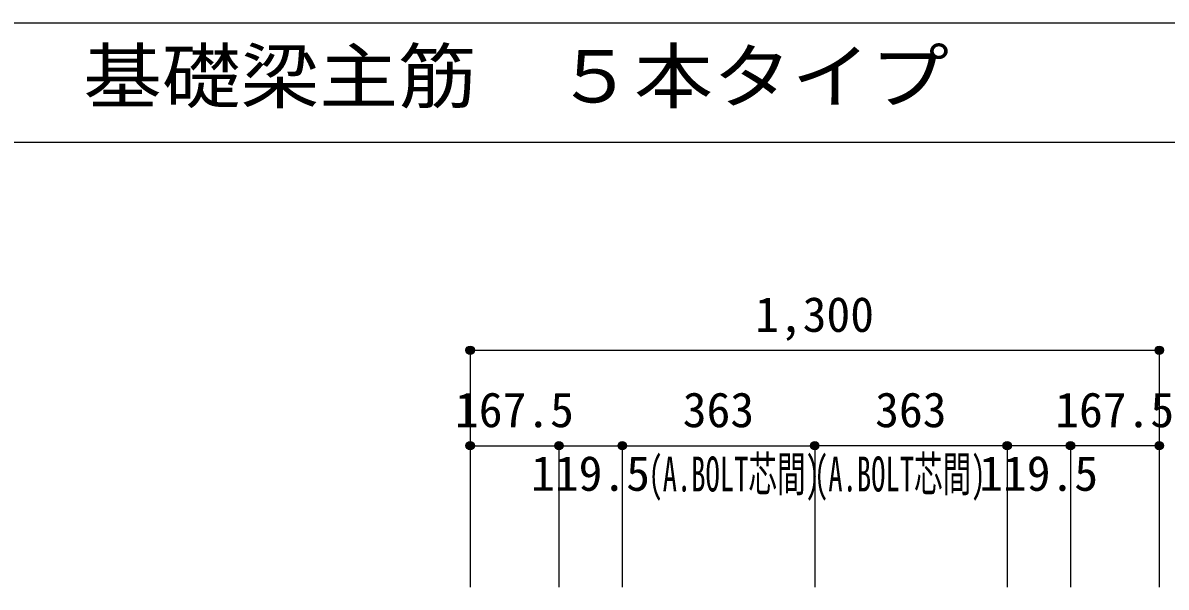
# Model space of a CAD drawing. Units: millimetres at full size, sheet at 1:30. Extents: x -5973 to 5954, y -4195 to 4201.
# Drawn here: x -942 to 1215, y 3136 to 4201 of the extents above; entities that cross this region are included whole.
import ezdxf
from ezdxf.enums import TextEntityAlignment as Align

# ---------------------------------------------------------------- set-up
doc = ezdxf.new("R2010")
doc.units = ezdxf.units.MM
doc.header["$LTSCALE"] = 30
doc.header["$PDMODE"] = 32
doc.header["$PDSIZE"] = 15
for name, color, linetype in [('0-7_文字', 4, 'Continuous'), ('0-D_寸法', 4, 'Continuous'), ('6-7_文字', 7, 'Continuous'), ('F-0_枠', 6, 'Continuous')]:
    doc.layers.add(name, color=color, linetype=linetype)
doc.styles.add('ＭＳ ゴシック', font='')
doc.styles.get('ＭＳ ゴシック').set_extended_font_data('MS Gothic')

msp = doc.modelspace()

# ---------------------------------------------------------------- linework, layer by layer
at = {"layer": '0-D_寸法'}
for p, q in [((-97.56, 3583.07), (-97.56, 3403.07)), ((-97.56, 3583.07), (-97.56, 3403.07)), ((-97.56, 3583.07), (1202.44, 3583.07)), ((-97.56, 3583.07), (1202.44, 3583.07)), ((1202.44, 3583.07), (1202.44, 3136.03)), ((-97.56, 3403.07), (69.94, 3403.07)), ((-97.56, 3403.07), (-97.56, 3136.03)), ((69.94, 3403.07), (69.94, 3136.03)), ((69.94, 3403.07), (189.44, 3403.07)), ((189.44, 3403.07), (189.44, 3136.03)), ((189.44, 3403.07), (552.44, 3403.07)), ((915.44, 3403.07), (552.44, 3403.07)), ((552.44, 3403.07), (552.44, 3136.03)), ((1034.94, 3403.07), (915.44, 3403.07)), ((915.44, 3403.07), (915.44, 3136.03)), ((1202.44, 3403.07), (1034.94, 3403.07)), ((1034.94, 3403.07), (1034.94, 3136.03)), ((1202.44, 3403.07), (1202.44, 3136.03))]:
    msp.add_line(p, q, dxfattribs=at)
for centre, radius in [((-97.56, 3583.07), 8), ((-97.56, 3583.07), 7.2), ((-97.56, 3583.07), 6.4), ((-97.56, 3583.07), 5.6), ((-97.56, 3583.07), 4.8), ((-97.56, 3583.07), 4), ((-97.56, 3583.07), 3.2), ((-97.56, 3583.07), 2.4), ((-97.56, 3583.07), 1.6), ((-97.56, 3583.07), 0.8), ((1202.44, 3583.07), 8), ((1202.44, 3583.07), 7.2), ((1202.44, 3583.07), 6.4), ((1202.44, 3583.07), 5.6), ((1202.44, 3583.07), 4.8), ((1202.44, 3583.07), 4), ((1202.44, 3583.07), 3.2), ((1202.44, 3583.07), 2.4), ((1202.44, 3583.07), 1.6), ((1202.44, 3583.07), 0.8), ((-97.56, 3403.07), 8), ((-97.56, 3403.07), 7.2), ((-97.56, 3403.07), 6.4), ((-97.56, 3403.07), 5.6), ((69.94, 3403.07), 8), ((69.94, 3403.07), 7.2), ((69.94, 3403.07), 6.4), ((69.94, 3403.07), 5.6), ((189.44, 3403.07), 8), ((189.44, 3403.07), 7.2), ((189.44, 3403.07), 6.4), ((189.44, 3403.07), 5.6), ((552.44, 3403.07), 8), ((552.44, 3403.07), 7.2), ((552.44, 3403.07), 6.4), ((552.44, 3403.07), 5.6), ((915.44, 3403.07), 8), ((915.44, 3403.07), 7.2), ((915.44, 3403.07), 6.4), ((915.44, 3403.07), 5.6), ((1034.94, 3403.07), 8), ((1034.94, 3403.07), 7.2), ((1034.94, 3403.07), 6.4), ((1034.94, 3403.07), 5.6), ((1202.44, 3403.07), 8), ((1202.44, 3403.07), 7.2), ((1202.44, 3403.07), 6.4), ((1202.44, 3403.07), 5.6), ((-97.56, 3403.07), 4.8), ((-97.56, 3403.07), 4), ((-97.56, 3403.07), 3.2), ((-97.56, 3403.07), 2.4), ((-97.56, 3403.07), 1.6), ((-97.56, 3403.07), 0.8), ((69.94, 3403.07), 4.8), ((69.94, 3403.07), 4), ((69.94, 3403.07), 3.2), ((69.94, 3403.07), 2.4), ((69.94, 3403.07), 1.6), ((69.94, 3403.07), 0.8), ((189.44, 3403.07), 4.8), ((189.44, 3403.07), 4), ((189.44, 3403.07), 3.2), ((189.44, 3403.07), 2.4), ((189.44, 3403.07), 1.6), ((189.44, 3403.07), 0.8), ((552.44, 3403.07), 4.8), ((552.44, 3403.07), 4), ((552.44, 3403.07), 3.2), ((552.44, 3403.07), 2.4), ((552.44, 3403.07), 1.6), ((552.44, 3403.07), 0.8), ((915.44, 3403.07), 4.8), ((915.44, 3403.07), 4), ((915.44, 3403.07), 3.2), ((915.44, 3403.07), 2.4), ((915.44, 3403.07), 1.6), ((915.44, 3403.07), 0.8), ((1034.94, 3403.07), 4.8), ((1034.94, 3403.07), 4), ((1034.94, 3403.07), 3.2), ((1034.94, 3403.07), 2.4), ((1034.94, 3403.07), 1.6), ((1034.94, 3403.07), 0.8), ((1202.44, 3403.07), 4.8), ((1202.44, 3403.07), 4), ((1202.44, 3403.07), 3.2), ((1202.44, 3403.07), 2.4), ((1202.44, 3403.07), 1.6), ((1202.44, 3403.07), 0.8)]:
    msp.add_circle(centre, radius, dxfattribs=at)
at = {"layer": '0-D_寸法', "color": 7}
for p in [(-97.56, 3583.07), (-97.56, 3583.07), (1202.44, 3583.07), (-97.56, 3403.07), (69.94, 3403.07), (189.44, 3403.07), (552.44, 3403.07), (915.44, 3403.07), (1034.94, 3403.07), (1202.44, 3403.07)]:
    msp.add_point(p, dxfattribs=at)
at = {"layer": 'F-0_枠'}
msp.add_line((-5972.88, 4201.15), (5954.1, 4201.15), dxfattribs=at)
at = {"layer": 'F-0_枠', "color": 2}
msp.add_line((-5972.88, 3976.15), (3723.6, 3976.15), dxfattribs=at)

# ---------------------------------------------------------------- texts
at = {"layer": '0-7_文字', "style": 'ＭＳ ゴシック', "width": 0.6}
for p in [(238.69, 3296.79), (551.18, 3296.79)]:
    msp.add_text('(A.BOLT芯間)', height=65.98, dxfattribs=at).set_placement(p, align=Align.BOTTOM_LEFT)
at = {"layer": '0-D_寸法', "style": 'ＭＳ ゴシック'}
for s, p in [('1,300', (439.94, 3598.07)), ('167.5', (-126.31, 3418.07)), ('363', (303.44, 3418.07)), ('363', (666.44, 3418.07)), ('167.5', (1006.19, 3418.07)), ('119.5', (17.19, 3298.07)), ('119.5', (862.69, 3298.07))]:
    msp.add_text(s, height=65.98, dxfattribs=at).set_placement(p, align=Align.BOTTOM_LEFT)
at = {"layer": '6-7_文字', "color": 2, "style": 'ＭＳ ゴシック', "width": 1.1}
msp.add_text('\u3000\u3000基礎梁主筋\u3000５本タイプ', height=98.97, dxfattribs=at).set_placement((-1124.64, 4021.15), align=Align.BOTTOM_LEFT)

doc.saveas('drawing.dxf')
